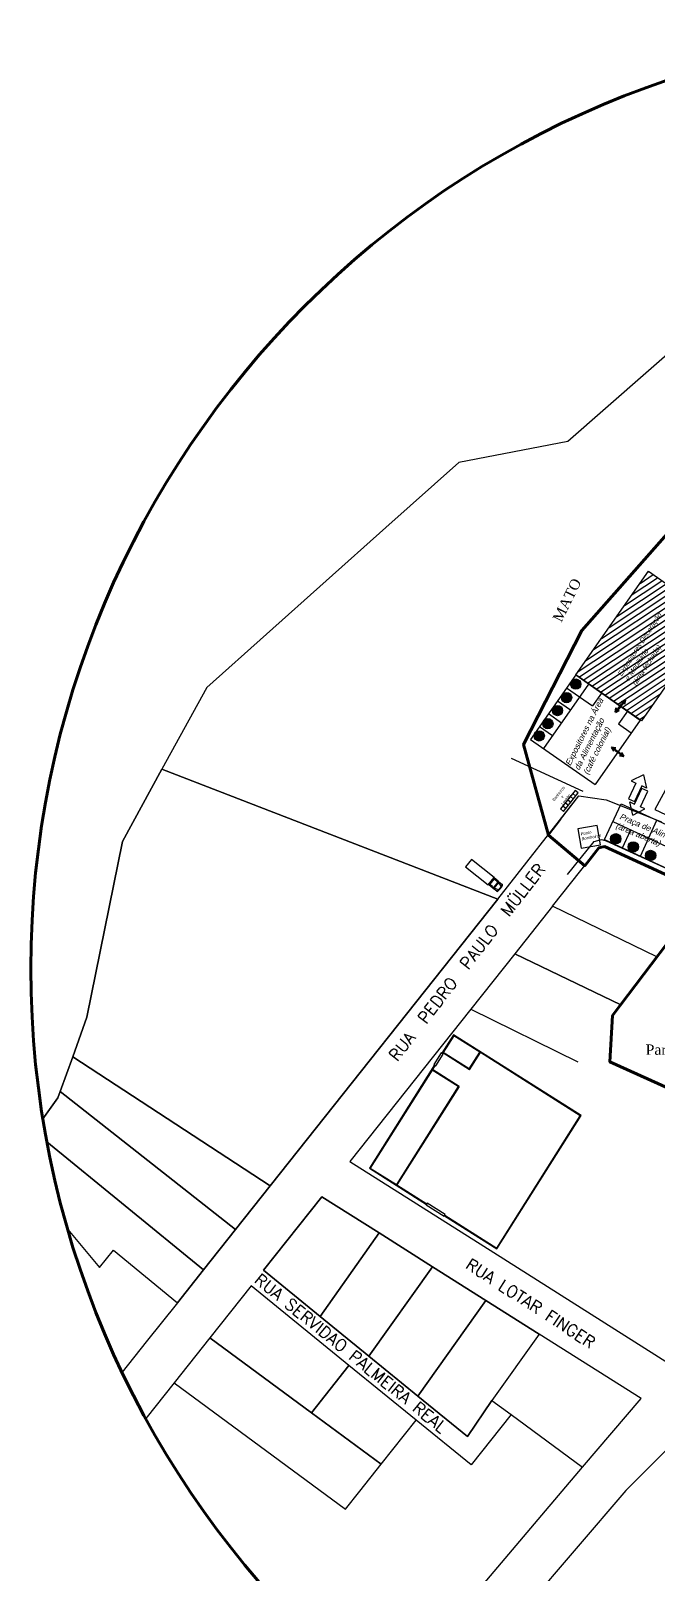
# Model space of a CAD drawing. Header units: metres. Extents: x 2113 to 5678, y -2764 to 956.
# Drawn here: x 2981.3 to 3140.4, y 449.3 to 840.7 of the extents above; entities that cross this region are included whole.
import ezdxf

# ---------------------------------------------------------------- set-up
doc = ezdxf.new("R2010")
doc.units = ezdxf.units.M
doc.header["$MEASUREMENT"] = 0
for name, color, linetype in [('ATUALIZADO', 4, 'Continuous'), ('ESTRUTURA', 7, 'Continuous'), ('Layout', 3, 'Continuous'), ('PAREDE', 7, 'Continuous'), ('TELHADO', 6, 'Continuous'), ('TextoÁreas', 7, 'Continuous'), ('TXT_LOGRADOUROS_2000', 7, 'Continuous'), ('TXT_QUADRAFISCAL_5000', 7, 'Continuous')]:
    doc.layers.add(name, color=color, linetype=linetype)
doc.styles.add('ROMANS', font='romans.shx')
doc.styles.get("Standard").update_dxf_attribs({"font": 'arial.ttf'})
doc.styles.add('TimesNewRoman', font='times.ttf')
doc.styles.add('util2000', font='arial.ttf', dxfattribs={"oblique": 12.000028})

# ---------------------------------------------------------------- blocks, each defined once
blk = doc.blocks.new('Setaxr01')
for p, q in [((925, 175), (0, 175)), ((0, 175), (0, -175)), ((1500, 0), (925, 450)), ((925, 450), (925, 175)), ((1500, 0), (925, -450)), ((925, -175), (0, -175)), ((925, -450), (925, -175))]:
    blk.add_line(p, q)
blk = doc.blocks.new('CaminhaoBau_t')
for p, q in [((-2997, 1220), (-10363, 1220)), ((-10363, 1220), (-10363, -1218)), ((-2997, -1218), (-2997, 1220)), ((-2946, 914), (-2946, -914)), ((-2896, 1119), (-2896, 1017)), ((-1600, 1119), (-2896, 1119)), ((-2868, 889), (-2868, -876)), ((-1547, 1016), (-2845, 1016)), ((-2822, 821), (-2822, -808)), ((-2753, 958), (-2799, 958)), ((-2753, 866), (-2776, 866)), ((-2753, 958), (-2753, 866)), ((-1880, 965), (-2616, 965)), ((-2616, 864), (-2616, 965)), ((-1880, 864), (-2616, 864)), ((-1880, 864), (-1880, 965)), ((-1617, 1063), (-1829, 1016)), ((-1829, 864), (-1829, 965)), ((-1533, 965), (-1829, 965)), ((-1702, 864), (-1829, 864)), ((-1702, 864), (-1528, 941)), ((-1626, 864), (-1468, 931)), ((-1600, 1068), (-1600, 1119)), ((-1473, 1067), (-1583, 1067)), ((-1524, 1067), (-381, 1067)), ((-1524, 762), (-1524, -762)), ((-1270, 0), (-1524, 0)), ((-229, 559), (-1503, 1006)), ((-1428, 931), (-1301, 877)), ((-1270, -830), (-1270, 830)), ((-381, 1118), (-282, 1118)), ((-381, 1067), (-381, 1118)), ((-229, 559), (-229, 914)), ((-127, 406), (-229, 559)), ((-127, 406), (-127, -406)), ((-10363, -1218), (-2997, -1218)), ((-2896, -1116), (-2896, -1015)), ((-1600, -1116), (-2896, -1116)), ((-1547, -1016), (-2845, -1016)), ((-2753, -945), (-2799, -945)), ((-2753, -853), (-2776, -853)), ((-2753, -945), (-2753, -853)), ((-1880, -864), (-2616, -864)), ((-2616, -864), (-2616, -965)), ((-1880, -965), (-2616, -965)), ((-1880, -864), (-1880, -965)), ((-1829, -864), (-1829, -965)), ((-1702, -864), (-1829, -864)), ((-1533, -965), (-1829, -965)), ((-1617, -1063), (-1829, -1016)), ((-1702, -864), (-1528, -941)), ((-1626, -864), (-1468, -931)), ((-1600, -1066), (-1600, -1116)), ((-1473, -1067), (-1583, -1067)), ((-1524, -1067), (-381, -1067)), ((-229, -559), (-1503, -1006)), ((-1428, -931), (-1301, -877)), ((-381, -1067), (-381, -1118)), ((-381, -1118), (-282, -1118)), ((-127, -406), (-229, -559)), ((-229, -559), (-229, -914))]:
    blk.add_line(p, q)
for centre, radius, start, end in [((-2845, 914), 102, 90, 180), ((-2799, 889), 68.6, 90, 180), ((-2776, 821), 45.7, 90, 180), ((-1626, 762), 102, 0, 90), ((-1583, 914), 152, 90, 102.52881), ((-1547, 914), 102, 64.65382, 90), ((-1533, 952), 12.7, 293.96249, 90), ((-1448, 885), 50.8, 66.80141, 113.19859), ((-1321, 830), 50.8, 0, 66.80141), ((-381, 914), 152, 0, 90), ((-282, 914), 203, 9.89468, 90), ((-282, 914), 102, 9.89468, 80.89521), ((-5524, 0), 5423, 350.00897, 9.99103), ((-5524, 0), 5524, 350.10532, 9.89468), ((-2845, -914), 102, 180, 270), ((-2799, -876), 68.6, 180, 270), ((-2776, -808), 45.7, 180, 270), ((-1626, -762), 102, 270, 0), ((-1583, -914), 152, 257.47119, 270), ((-1547, -914), 102, 270, 295.34618), ((-1533, -952), 12.7, 270, 66.03751), ((-1448, -885), 50.8, 246.80141, 293.19859), ((-1321, -830), 50.8, 293.19859, 0), ((-381, -914), 152, 270, 0), ((-282, -914), 203, 270, 350.10532), ((-282, -914), 102, 279.10479, 350.10532)]:
    blk.add_arc(centre, radius, start, end)

msp = doc.modelspace()

# ---------------------------------------------------------------- hatches: boundary and pattern name
at = {"layer": 'ATUALIZADO'}
h = msp.add_hatch(dxfattribs=at)
h.set_pattern_fill('ANSI31,_O', color=256, scale=10, angle=-11.55807)
h.set_pattern_definition([(33.44193, (0, 0), (-0.68886446, 1.04305597), [])])
h.paths.add_polyline_path([(3154.807, 691.884), (3138.214, 703.547), (3119.723, 677.238), (3136.389, 665.641)])
h.paths.add_polyline_path([(3134.847, 672.554), (3145.506, 688.794), (3140.128, 694.225), (3129.469, 677.985)], flags=24)
at = {"layer": 'PAREDE'}
h = msp.add_hatch(color=5, dxfattribs=at)
h.dxf.hatch_style = 1
h.paths.add_polyline_path([(3121.044, 674.925, 1), (3118.429, 674.925, 1)])
h = msp.add_hatch(color=5, dxfattribs=at)
h.dxf.hatch_style = 1
h.paths.add_polyline_path([(3116.395, 668.207, 1), (3113.781, 668.207, 1)])
h = msp.add_hatch(color=5, dxfattribs=at)
h.dxf.hatch_style = 1
h.paths.add_polyline_path([(3118.69, 671.489, 1), (3116.076, 671.489, 1)])
h = msp.add_hatch(color=5, dxfattribs=at)
h.dxf.hatch_style = 1
h.paths.add_polyline_path([(3113.963, 664.879, 1), (3111.349, 664.879, 1)])
h = msp.add_hatch(color=5, dxfattribs=at)
h.dxf.hatch_style = 1
h.paths.add_polyline_path([(3111.758, 661.776, 1), (3109.143, 661.776, 1)])
h = msp.add_hatch(color=5, dxfattribs=at)
h.dxf.hatch_style = 1
h.paths.add_polyline_path([(3131.185, 635.68, 1), (3128.571, 635.68, 1)])
h = msp.add_hatch(color=5, dxfattribs=at)
h.dxf.hatch_style = 1
h.paths.add_polyline_path([(3135.649, 633.594, 1), (3133.035, 633.594, 1)])
h = msp.add_hatch(color=5, dxfattribs=at)
h.dxf.hatch_style = 1
h.paths.add_polyline_path([(3140.042, 631.436, 1), (3137.428, 631.436, 1)])

# ---------------------------------------------------------------- linework, layer by layer
at = {"color": 1, "lineweight": 60, "flags": 128}
msp.add_lwpolyline([(3153.662, 567.693), (3128.399, 579.052), (3129.079, 590.798), (3152.633, 621.949), (3127.03, 633.697), (3125.625, 633.391), (3122.007, 628.843), (3112.767, 636.623), (3106.476, 659.603), (3121.287, 688.503), (3166.468, 739.667)], dxfattribs=at)
at = {"layer": 'ATUALIZADO'}
for p, q in [((3129.079, 590.798), (3128.399, 579.052)), ((3128.399, 579.052), (3153.662, 567.693))]:
    msp.add_line(p, q, dxfattribs=at)
for points in [[(3166.539, 740.166), (3150.087, 720.71), (3136.562, 706.056), (3121.287, 688.503), (3108.81, 663.963), (3106.476, 659.603)], [(3138.214, 703.547), (3154.807, 691.884), (3136.389, 665.641), (3119.723, 677.238), (3138.214, 703.547)], [(3163.702, 687.144), (3155.27, 671.628), (3139.801, 643.062), (3164.701, 631.408)], [(3115.824, 640.54), (3120.507, 646.577), (3127.409, 645.561), (3141.46, 639.949)], [(3115.824, 640.54), (3112.767, 636.623)], [(3117.65, 626.627), (3124.437, 634.977), (3126.271, 635.462), (3127.475, 635.175)], [(3127.475, 635.175), (3158.952, 620.769), (3164.013, 618.428)], [(3113.843, 618.581), (3125.625, 633.391), (3127.03, 633.697), (3152.633, 621.949), (3129.079, 590.798), (3128.399, 579.052), (3153.662, 567.693)]]:
    msp.add_lwpolyline(points, dxfattribs=at)
at = {"layer": 'ESTRUTURA'}
for p, q in [((3119.723, 677.238), (3108.236, 660.865)), ((3119.723, 677.238), (3136.117, 665.782)), ((3122.997, 674.94), (3111.51, 658.568)), ((3117.4, 673.981), (3123.983, 669.381)), ((3115.109, 670.702), (3118.407, 668.398)), ((3126.272, 672.643), (3123.983, 669.381)), ((3112.818, 667.423), (3116.109, 665.123)), ((3136.117, 665.782), (3124.63, 649.41)), ((3132.843, 668.079), (3130.541, 664.799)), ((3110.527, 664.144), (3113.812, 661.849)), ((3130.541, 664.799), (3133.795, 662.525)), ((3108.236, 660.865), (3124.63, 649.41)), ((3119.597, 647.931), (3115.865, 643.233)), ((3116.648, 642.611), (3120.38, 647.309)), ((3118.353, 646.365), (3119.136, 645.743)), ((3118.975, 647.148), (3119.758, 646.526)), ((3120.38, 647.309), (3119.597, 647.931)), ((3115.865, 643.233), (3116.648, 642.611)), ((3116.487, 644.016), (3117.27, 643.394)), ((3117.109, 644.799), (3117.892, 644.177)), ((3117.731, 645.582), (3118.514, 644.96)), ((3127.056, 635.494), (3131.264, 644.566)), ((3131.264, 644.566), (3167.55, 627.735)), ((3129.16, 640.03), (3151.839, 629.511)), ((3136.128, 631.286), (3140.335, 640.358)), ((3127.056, 635.494), (3163.343, 618.663)), ((3131.592, 633.39), (3133.696, 637.926))]:
    msp.add_line(p, q, dxfattribs=at)
msp.add_lwpolyline([(3121.131, 633.262), (3126.051, 634.151), (3125.162, 639.072), (3120.242, 638.183)], close=True, dxfattribs=at)
msp.add_lwpolyline([(3121.131, 633.262), (3126.051, 634.151), (3125.162, 639.072), (3120.242, 638.183)], close=True, dxfattribs=at)
at = {"layer": 'PAREDE'}
for p, q in [((3152.079, 766.542), (3137.536, 753.83)), ((3152.079, 766.542), (3137.536, 753.83)), ((3137.536, 753.83), (3117.683, 736.476)), ((3137.536, 753.83), (3117.683, 736.476)), ((3117.683, 736.476), (3090.022, 731.162)), ((3117.683, 736.476), (3090.022, 731.162)), ((3090.022, 731.162), (3071.482, 714.699)), ((3090.022, 731.162), (3071.482, 714.699)), ((3071.482, 714.699), (3026.013, 674.094)), ((3071.482, 714.699), (3026.013, 674.094)), ((3026.013, 674.094), (3014.645, 653.338)), ((3026.013, 674.094), (3014.645, 653.338)), ((3121.606, 647.644), (3103.412, 656.083)), ((3014.645, 653.338), (3099.929, 620.358)), ((3014.645, 653.338), (3099.929, 620.358)), ((3099.929, 620.358), (3120.507, 646.577)), ((3113.843, 618.581), (3104.259, 606.518)), ((3113.843, 618.581), (3104.259, 606.518)), ((3113.843, 618.581), (3104.259, 606.518)), ((3140.336, 605.686), (3113.843, 618.581)), ((3104.259, 606.518), (3093.055, 592.415)), ((3104.259, 606.518), (3093.055, 592.415)), ((3104.259, 606.518), (3131.162, 593.553)), ((3131.162, 593.553), (3104.259, 606.518)), ((3104.259, 606.518), (3131.162, 593.553)), ((3093.055, 592.415), (3062.338, 553.751)), ((3093.055, 592.415), (3120.252, 579.063)), ((3088.688, 585.884), (3085.751, 581.234)), ((3088.688, 585.884), (3085.751, 581.234)), ((3088.735, 585.677), (3086.065, 581.449)), ((3088.735, 585.677), (3086.065, 581.449)), ((3121.07, 565.43), (3088.688, 585.884)), ((3121.07, 565.43), (3088.688, 585.884)), ((3095.372, 581.485), (3088.735, 585.677)), ((3095.372, 581.485), (3088.735, 585.677)), ((3085.985, 581.322), (3085.878, 581.153)), ((3085.985, 581.322), (3085.878, 581.153)), ((3092.748, 577.05), (3085.985, 581.322)), ((3092.748, 577.05), (3085.985, 581.322)), ((3092.702, 577.257), (3086.065, 581.449)), ((3092.702, 577.257), (3086.065, 581.449)), ((3092.702, 577.257), (3095.372, 581.485)), ((3092.702, 577.257), (3095.372, 581.485)), ((3092.748, 577.05), (3095.499, 581.404)), ((3092.748, 577.05), (3095.499, 581.404)), ((3120.863, 565.384), (3095.499, 581.404)), ((3120.863, 565.384), (3095.499, 581.404)), ((3083.882, 578.274), (3067.327, 552.065)), ((3083.882, 578.274), (3067.327, 552.065)), ((3083.234, 576.968), (3067.534, 552.112)), ((3083.234, 576.968), (3067.534, 552.112)), ((3089.871, 572.776), (3083.234, 576.968)), ((3089.871, 572.776), (3083.234, 576.968)), ((3084.009, 578.194), (3083.315, 577.095)), ((3084.009, 578.194), (3083.315, 577.095)), ((3090.078, 572.823), (3083.315, 577.095)), ((3090.078, 572.823), (3083.315, 577.095)), ((3089.871, 572.776), (3074.171, 547.919)), ((3089.871, 572.776), (3074.171, 547.919)), ((3090.078, 572.823), (3074.298, 547.839)), ((3090.078, 572.823), (3074.298, 547.839)), ((3099.662, 531.819), (3120.863, 565.384)), ((3099.662, 531.819), (3120.863, 565.384)), ((3099.709, 531.612), (3121.07, 565.43)), ((3099.709, 531.612), (3121.07, 565.43)), ((3062.338, 553.751), (3096.355, 532.265)), ((3067.327, 552.065), (3081.827, 542.906)), ((3067.327, 552.065), (3081.827, 542.906)), ((3067.534, 552.112), (3074.171, 547.919)), ((3067.534, 552.112), (3074.171, 547.919)), ((3074.298, 547.839), (3081.907, 543.033)), ((3074.298, 547.839), (3081.907, 543.033)), ((3086.473, 540.149), (3099.662, 531.819)), ((3086.473, 540.149), (3099.662, 531.819)), ((3086.393, 540.023), (3099.709, 531.612)), ((3086.393, 540.023), (3099.709, 531.612)), ((3096.355, 532.265), (3145.816, 501.024))]:
    msp.add_line(p, q, dxfattribs=at)
for points in [[(2984.415, 564.634), (2988.243, 569.916), (2988.832, 571.555), (2991.999, 580.376), (2995.6, 590.409), (3004.613, 635.021), (3014.645, 653.338), (3099.929, 620.358), (3042.143, 547.622), (3033.311, 536.505), (3025.187, 526.279), (3018.576, 517.957), (3010.675, 508.012), (3004.533, 500.281)], [(2984.415, 564.634), (2988.243, 569.916), (2988.832, 571.555), (2991.999, 580.376), (2995.6, 590.409), (3004.613, 635.021), (3014.645, 653.338), (3099.929, 620.358), (3042.143, 547.622), (3033.311, 536.505), (3025.187, 526.279), (3018.576, 517.957), (3010.675, 508.012), (3004.533, 500.281)], [(2985.444, 558.761), (3025.187, 526.279), (3033.311, 536.505), (2988.832, 571.555), (2988.243, 569.916), (2984.415, 564.634)], [(2985.444, 558.761), (3025.187, 526.279), (3033.311, 536.505), (2988.832, 571.555), (2988.243, 569.916), (2984.415, 564.634)], [(2990.745, 536.518), (2998.816, 526.845), (3002.338, 531.278), (3018.576, 517.957), (3025.187, 526.279), (2985.444, 558.761)], [(2990.745, 536.518), (2998.816, 526.845), (3002.338, 531.278), (3018.576, 517.957), (3025.187, 526.279), (2985.444, 558.761)], [(3095.297, 445.377), (3110.211, 462.893), (3121.477, 476.183), (3136.298, 493.623), (3110.402, 509.98), (3096.856, 518.536), (3083.31, 527.092), (3069.763, 535.648), (3055.243, 544.82), (3040.432, 526.177), (3054.787, 514.485), (3067.221, 504.357), (3079.655, 494.229), (3092.195, 484.016), (3098.451, 493.092), (3103.284, 489.543), (3093.151, 476.788), (3079.194, 488.157), (3062.135, 502.051), (3037.322, 522.261), (3026.794, 509.01), (3017.737, 497.61), (3010.54, 488.538)], [(3095.297, 445.377), (3110.211, 462.893), (3121.477, 476.183), (3136.298, 493.623), (3110.402, 509.98), (3096.856, 518.536), (3083.31, 527.092), (3069.763, 535.648), (3055.243, 544.82), (3040.432, 526.177), (3054.787, 514.485), (3067.221, 504.357), (3079.655, 494.229), (3092.195, 484.016), (3098.451, 493.092), (3103.284, 489.543), (3093.151, 476.788), (3079.194, 488.157), (3062.135, 502.051), (3037.322, 522.261), (3026.794, 509.01), (3017.737, 497.61), (3010.54, 488.538)], [(3267.492, 446.045), (3296.091, 453.712), (3258.601, 470.66), (3237.035, 480.41), (3215.594, 490.341), (3192.749, 501.223), (3173.389, 509.82), (3164.334, 502.253), (3158.127, 496.022), (3141.443, 479.275), (3132.465, 470.263), (3107.259, 440.895)], [(3267.492, 446.045), (3296.091, 453.712), (3258.601, 470.66), (3237.035, 480.41), (3215.594, 490.341), (3192.749, 501.223), (3173.389, 509.82), (3164.334, 502.253), (3158.127, 496.022), (3141.443, 479.275), (3132.465, 470.263), (3107.259, 440.895)]]:
    msp.add_lwpolyline(points, dxfattribs=at)
for points in [[(2991.999, 580.376), (3042.143, 547.622), (3099.929, 620.358), (3014.645, 653.338), (3004.613, 635.021), (2995.6, 590.409)], [(2991.999, 580.376), (3042.143, 547.622), (3099.929, 620.358), (3014.645, 653.338), (3004.613, 635.021), (2995.6, 590.409)], [(2988.832, 571.555), (3033.311, 536.505), (3042.143, 547.622), (2991.999, 580.376)], [(2988.832, 571.555), (3033.311, 536.505), (3042.143, 547.622), (2991.999, 580.376)], [(3086.079, 581.026), (3085.542, 581.366), (3083.672, 578.407), (3084.21, 578.067)], [(3086.079, 581.026), (3085.542, 581.366), (3083.672, 578.407), (3084.21, 578.067)], [(3069.763, 535.648), (3054.787, 514.485), (3040.432, 526.177), (3055.243, 544.82)], [(3069.763, 535.648), (3054.787, 514.485), (3040.432, 526.177), (3055.243, 544.82)], [(3081.741, 542.77), (3086.306, 539.886), (3086.573, 540.309), (3082.008, 543.192)], [(3081.741, 542.77), (3086.306, 539.886), (3086.573, 540.309), (3082.008, 543.192)], [(3083.31, 527.092), (3067.221, 504.357), (3054.787, 514.485), (3069.763, 535.648)], [(3083.31, 527.092), (3067.221, 504.357), (3054.787, 514.485), (3069.763, 535.648)], [(3096.856, 518.536), (3079.655, 494.229), (3067.221, 504.357), (3083.31, 527.092)], [(3096.856, 518.536), (3079.655, 494.229), (3067.221, 504.357), (3083.31, 527.092)], [(3026.794, 509.01), (3052.593, 490.04), (3062.135, 502.051), (3037.322, 522.261)], [(3026.794, 509.01), (3052.593, 490.04), (3062.135, 502.051), (3037.322, 522.261)], [(3110.402, 509.98), (3098.451, 493.092), (3092.195, 484.016), (3079.655, 494.229), (3096.856, 518.536)], [(3110.402, 509.98), (3098.451, 493.092), (3092.195, 484.016), (3079.655, 494.229), (3096.856, 518.536)], [(3017.737, 497.61), (3061.272, 465.598), (3064.886, 470.147), (3070.329, 476.999), (3052.593, 490.04), (3026.794, 509.01)], [(3017.737, 497.61), (3061.272, 465.598), (3064.886, 470.147), (3070.329, 476.999), (3052.593, 490.04), (3026.794, 509.01)], [(3098.451, 493.092), (3103.284, 489.543), (3121.477, 476.183), (3136.298, 493.623), (3110.402, 509.98)], [(3098.451, 493.092), (3103.284, 489.543), (3121.477, 476.183), (3136.298, 493.623), (3110.402, 509.98)], [(3062.135, 502.051), (3052.593, 490.04), (3070.329, 476.999), (3079.194, 488.157)], [(3062.135, 502.051), (3052.593, 490.04), (3070.329, 476.999), (3079.194, 488.157)]]:
    msp.add_lwpolyline(points, close=True, dxfattribs=at)
for centre in [(3119.736, 674.925), (3115.088, 668.207), (3117.383, 671.489), (3112.656, 664.879), (3110.45, 661.776), (3129.878, 635.68), (3134.342, 633.594), (3138.735, 631.436)]:
    msp.add_circle(centre, 1.307, dxfattribs=at)
at = {"layer": 'TELHADO', "lineweight": 40}
for p, q in [((3131.388, 669.952), (3129.79, 667.796)), ((3131.388, 669.952), (3129.79, 667.796)), ((3130.671, 668.683), (3132.269, 670.839)), ((3130.671, 668.683), (3132.269, 670.839)), ((3132.269, 670.839), (3131.302, 670.308)), ((3132.269, 670.839), (3131.302, 670.308)), ((3132.269, 670.839), (3132.042, 669.759)), ((3132.269, 670.839), (3132.042, 669.759)), ((3129.79, 667.796), (3130.017, 668.876)), ((3129.79, 667.796), (3130.017, 668.876)), ((3129.79, 667.796), (3130.757, 668.328)), ((3129.79, 667.796), (3130.757, 668.328)), ((3131.006, 657.389), (3128.8, 658.918)), ((3128.8, 658.918), (3129.886, 658.725)), ((3128.8, 658.918), (3129.362, 657.968)), ((3131.006, 657.389), (3128.8, 658.918)), ((3128.8, 658.918), (3129.886, 658.725)), ((3128.8, 658.918), (3129.362, 657.968)), ((3129.714, 658.066), (3131.92, 656.537)), ((3129.714, 658.066), (3131.92, 656.537)), ((3131.92, 656.537), (3130.834, 656.73)), ((3131.92, 656.537), (3130.834, 656.73)), ((3131.92, 656.537), (3131.358, 657.486)), ((3131.92, 656.537), (3131.358, 657.486))]:
    msp.add_line(p, q, dxfattribs=at)
at = {"layer": 'TXT_QUADRAFISCAL_5000', "lineweight": 100}
msp.add_circle((3219.298, 602.739), 237.953, dxfattribs=at)
msp.add_circle((3219.298, 602.739), 237.953, dxfattribs=at)

# ---------------------------------------------------------------- block references
at = {"layer": 'Layout', "color": 1, "xscale": 0.001, "yscale": 0.001, "zscale": 0.001, "rotation": 321.5344994796426}
msp.add_blockref('CaminhaoBau_t', (3100.609, 623.047), dxfattribs=at)
at = {"layer": 'TELHADO', "lineweight": 40, "xscale": 0.004741178758069244, "yscale": 0.004741178758069244, "zscale": 0.004741178758069244}
for p, rotation in [((3133.868, 645.496), 64.7231804172141), ((3137.251, 648.107), 244.7231804172141)]:
    msp.add_blockref('Setaxr01', p, dxfattribs=dict(at, rotation=rotation))

# ---------------------------------------------------------------- texts
at = {"layer": 'PAREDE', "color": 1, "attachment_point": 7, "style": 'util2000'}
for s, insert, char_height, width, rotation in [('{\\f@Arial Unicode MS|b0|i0|c0|p34;\\C256;Expositores Decoração e Mobiliário\\P(área fechada)}', (3135.286, 674.153), 1.3, 19.59685, 56.72191), ('{\\f@Arial Unicode MS|b0|i0|c0|p34;\\C256;Expositores na Área da Alimentação\\P(café colonial)}', (3123.217, 651.593), 1.5, 21.69435, 63.342), ('{\\f@Arial Unicode MS|b0|i0|c0|p34;\\C256;Ponto Bombeiros}', (3121.239, 635.254), 0.75, 2.58285, 10.71325)]:
    msp.add_mtext(s, dxfattribs=dict(at, insert=insert, char_height=char_height, width=width, rotation=rotation))
at = {"layer": 'PAREDE', "color": 1, "insert": (3117.446, 645.401), "char_height": 0.7, "attachment_point": 7, "rotation": 51.50231}
msp.add_mtext('\\pi-2.14703;{\\C256;Banheiros\\P\\pi-0.23373;e\\P\\pi-1.55017;Lavabo}', dxfattribs=at)
at = {"layer": 'PAREDE', "color": 1, "insert": (3129.53, 638.036), "char_height": 1.5, "attachment_point": 7, "rotation": 337.25541, "style": 'util2000'}
msp.add_mtext('{\\f@Arial Unicode MS|b0|i0|c0|p34;\\C256;Praça de Alimentação\\P(área aberta)}', dxfattribs=at)
at = {"layer": 'TextoÁreas', "style": 'TimesNewRoman'}
msp.add_text('MATO', height=2.6219, rotation=63.8025, dxfattribs=at).set_placement((3116.084, 690.432))
msp.add_text('Parque Div. pago', height=2.62191, dxfattribs=at).set_placement((3137.489, 580.865))
at = {"layer": 'TXT_LOGRADOUROS_2000', "style": 'ROMANS'}
for s, rotation, p in [('RUA  PEDRO  PAULO  MÜLLER', 52.30053, (3074.414, 578.993)), ('RUA LOTAR FINGER', 327.07297, (3091.457, 526.88)), ('RUA LOTAR FINGER', 327.07297, (3091.457, 526.88)), ('RUA SERVIDAO PALMEIRA REAL', 321, (3037.819, 523.273)), ('RUA SERVIDAO PALMEIRA REAL', 321, (3037.819, 523.273))]:
    msp.add_text(s, height=3, rotation=rotation, dxfattribs=at).set_placement(p)

doc.saveas('drawing.dxf')
